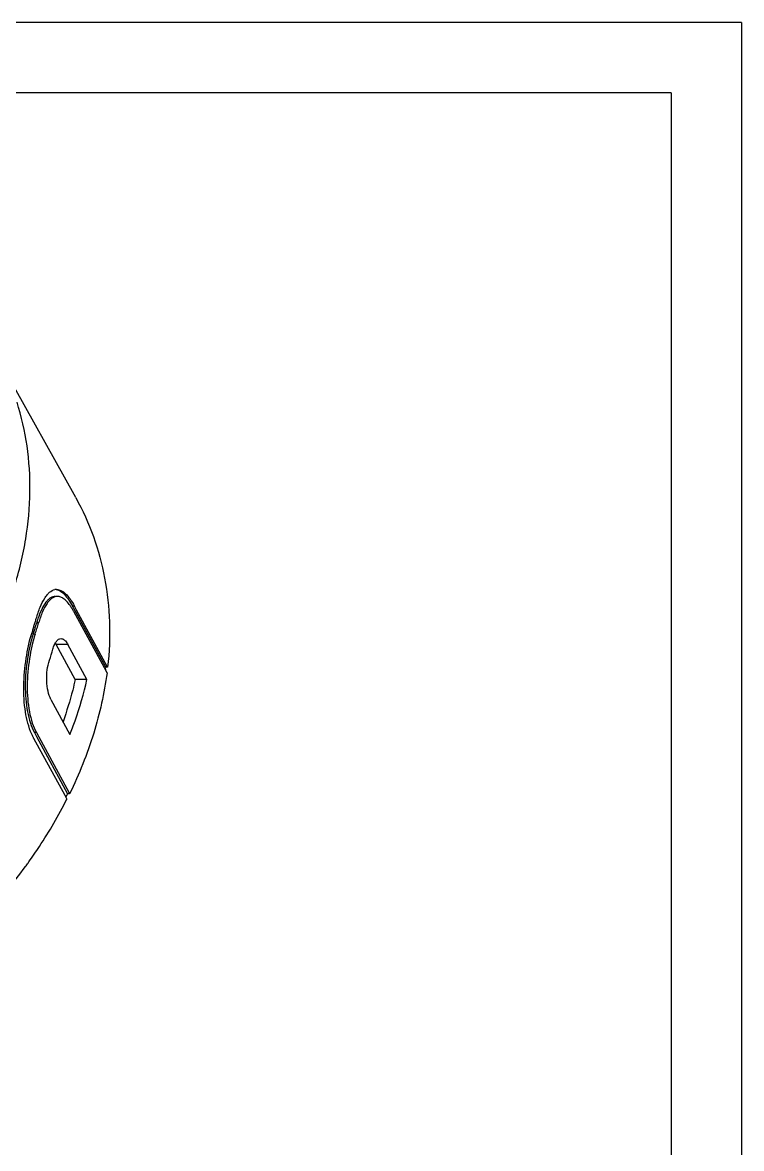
# Model space of a CAD drawing. Header units: inches. Extents: x -50 to 790, y -10 to 584.
# Drawn here: x 687.6 to 790, y 423.6 to 584 of the extents above; entities that cross this region are included whole.
import ezdxf

# ---------------------------------------------------------------- set-up
doc = ezdxf.new("R2010")
doc.units = ezdxf.units.IN
doc.header["$LTSCALE"] = 2
doc.header["$MEASUREMENT"] = 0
for name, color, linetype in [('1轮廓实线层', 7, 'Continuous'), ('2细线层', 4, 'Continuous'), ('图框层', 7, 'Continuous')]:
    doc.layers.add(name, color=color, linetype=linetype)

# ---------------------------------------------------------------- blocks, each defined once
blk = doc.blocks.new('ZwmFrameMain_A3^_^无分区图框^_^landscape')
at = {"layer": '1轮廓实线层'}
for q in [(0, 287), (390, 0)]:
    blk.add_line((390, 287), q, dxfattribs=at)
at = {"layer": '2细线层'}
for q in [(-25, 292), (395, -5)]:
    blk.add_line((395, 292), q, dxfattribs=at)
blk = doc.blocks.new('zw$D252')
at = {"color": 7, "linetype": 'Continuous'}
for p, q in [((142.24, 89.66), (132.15, 107.84)), ((142.06, 74.21), (141.78, 74.21)), ((142.15, 73.53), (141.78, 74.21)), ((142.37, 73.64), (142.06, 74.21)), ((146.33, 65.41), (141.97, 73.43)), ((146.51, 65.51), (142.15, 73.53)), ((146.73, 65.63), (142.37, 73.64)), ((136.95, 71.81), (136.68, 71.81)), ((136.47, 70.24), (136.19, 70.24)), ((141.14, 68.73), (139.48, 68.73)), ((142.17, 63.75), (139.48, 68.73)), ((143.84, 63.75), (141.14, 68.73)), ((146.7, 64.72), (146.33, 65.41)), ((146.48, 65.25), (146.47, 65.15)), ((146.79, 65.51), (146.51, 65.51)), ((146.79, 65.51), (146.73, 65.63)), ((143.84, 63.75), (142.17, 63.75)), ((138.72, 60.89), (141.42, 55.92)), ((136.65, 56.19), (136.37, 56.19)), ((136.37, 56.19), (136.67, 55.64)), ((136.65, 56.19), (141.31, 47.61)), ((136.25, 55.41), (140.68, 47.27)), ((136.67, 55.64), (141.09, 47.49)), ((140.68, 47.27), (140.98, 46.71)), ((141.37, 47.49), (141.09, 47.49)), ((141.31, 47.61), (141.37, 47.49))]:
    blk.add_line(p, q, dxfattribs=at)
for centre, radius, start, end in [((139.51, 75.34), 1.25, 90.0348, 101.7157), ((134.98, 69.75), 7.89, 32.4209, 33.5464), ((84.71, 87.62), 54.08, 343.1145, 343.6918), ((152.26, 67.26), 16.23, 161.623, 163.7356), ((155.81, 64.47), 20.69, 161.9823, 163.3292), ((83.62, 87.96), 55.22, 341.9709, 342.2556), ((83.98, 87.84), 54.84, 342.2552, 342.8272), ((84.13, 87.19), 54.75, 342.2534, 342.5684), ((84.37, 87.12), 54.5, 342.5685, 342.8275), ((84.35, 87.73), 54.46, 342.8275, 343.1148), ((84.6, 87.05), 54.26, 342.8275, 343.1159), ((84.17, 87.27), 55, 341.9704, 342.8266), ((84.86, 86.97), 53.99, 343.1159, 343.4405), ((85.1, 86.9), 53.74, 343.4406, 343.6954), ((84.9, 87.04), 54.24, 342.8266, 343.6908), ((156.93, 64.12), 21.87, 163.3182, 163.5038), ((83.87, 87.28), 55.02, 341.9677, 342.2534), ((86.41, 83.47), 54.78, 341.97, 343.6852), ((99.85, 70.66), 46.95, 353.3812, 353.7016), ((83.23, 75.89), 64.45, 333.3493, 333.6021), ((83.49, 75.76), 64.17, 333.6021, 333.8623), ((73.71, 81.76), 75.9, 323.9715, 324.4268), ((74.03, 81.53), 75.5, 324.427, 324.5949)]:
    blk.add_arc(centre, radius, start, end, dxfattribs=at)
for points, knots in [([(133.5, 76.95), (134.19, 79.19), (135.27, 83.67), (135.89, 90.43), (135.49, 97), (134.52, 101.22), (133.88, 103.25)], [0, 0, 0, 0, 0.262954, 0.515998, 0.760871, 1, 1, 1, 1]), ([(142.24, 89.66), (143.23, 87.88), (144.92, 84.15), (146.53, 78.17), (147.21, 71.9), (147.03, 67.65), (146.79, 65.51)], [0, 0, 0, 0, 0.244126, 0.490338, 0.741485, 1, 1, 1, 1]), ([(136.62, 72.43), (136.78, 72.98), (137.11, 73.98), (137.65, 75.11), (138.14, 75.8), (138.58, 76.27), (138.99, 76.51), (139.26, 76.57)], [0, 0, 0, 0, 0.339832, 0.618888, 0.734533, 0.835086, 1, 1, 1, 1]), ([(139.35, 75.59), (139.23, 75.59), (138.99, 75.56), (138.63, 75.39), (138.3, 75.12), (137.84, 74.59), (137.33, 73.67), (137.01, 72.84), (136.85, 72.38)], [0, 0, 0, 0, 0.082674, 0.170696, 0.269597, 0.382868, 0.658313, 1, 1, 1, 1]), ([(139.63, 75.59), (139.5, 75.59), (139.23, 75.55), (138.85, 75.35), (138.48, 75.02), (137.99, 74.39), (137.44, 73.31), (137.11, 72.35), (136.95, 71.81)], [0, 0, 0, 0, 0.079326, 0.164823, 0.262485, 0.375802, 0.654263, 1, 1, 1, 1]), ([(139.48, 76.57), (139.93, 76.48), (140.58, 75.98), (141.26, 75.11), (141.61, 74.53), (141.78, 74.21)], [0, 0, 0, 0, 0.402575, 0.675883, 1, 1, 1, 1]), ([(139.51, 76.59), (139.73, 76.59), (140.21, 76.46), (140.86, 75.96), (141.49, 75.19), (141.87, 74.56), (142.06, 74.21)], [0, 0, 0, 0, 0.17881, 0.396266, 0.668992, 1, 1, 1, 1]), ([(141.56, 74.11), (141.41, 74.34), (141.12, 74.73), (140.63, 75.21), (140.14, 75.52), (139.79, 75.59), (139.63, 75.59)], [0, 0, 0, 0, 0.317497, 0.584348, 0.806804, 1, 1, 1, 1]), ([(141.97, 73.43), (141.94, 73.48), (141.84, 73.66), (141.73, 73.85), (141.64, 73.98)], [0, 0, 0, 0, 0.258449, 1, 1, 1, 1]), ([(135.97, 55.99), (135.53, 56.99), (134.94, 59.29), (134.76, 62.94), (135.09, 66.7), (135.62, 69.17), (135.97, 70.33)], [0, 0, 0, 0, 0.223845, 0.481988, 0.750346, 1, 1, 1, 1]), ([(136.19, 70.24), (135.82, 69.11), (135.28, 66.67), (134.95, 62.95), (135.17, 59.83), (135.72, 57.6), (136.13, 56.63), (136.37, 56.19)], [0, 0, 0, 0, 0.248612, 0.520466, 0.780332, 0.896528, 1, 1, 1, 1]), ([(136.47, 70.24), (136.1, 69.11), (135.56, 66.67), (135.23, 62.95), (135.45, 59.83), (136, 57.6), (136.41, 56.63), (136.65, 56.19)], [0, 0, 0, 0, 0.248601, 0.520451, 0.780325, 0.896526, 1, 1, 1, 1]), ([(138.98, 68.08), (139.04, 68.3), (139.18, 68.69), (139.45, 69.17), (139.76, 69.5), (140.02, 69.59), (140.14, 69.59)], [0, 0, 0, 0, 0.336049, 0.611087, 0.825718, 1, 1, 1, 1]), ([(139.48, 68.73), (139.46, 68.75), (139.42, 68.83), (139.38, 68.9), (139.34, 68.96)], [0, 0, 0, 0, 0.258186, 1, 1, 1, 1]), ([(140.14, 69.59), (140.23, 69.59), (140.48, 69.53), (140.84, 69.23), (141.04, 68.91), (141.14, 68.73)], [0, 0, 0, 0, 0.191639, 0.540571, 1, 1, 1, 1]), ([(138.72, 60.89), (138.52, 61.26), (138.23, 62.15), (138.07, 63.59), (138.15, 65.08), (138.34, 66.06), (138.49, 66.51)], [0, 0, 0, 0, 0.220193, 0.481035, 0.752392, 1, 1, 1, 1]), ([(146.7, 64.72), (146.32, 61.81), (145, 55.89), (142.73, 50.27), (141.37, 47.49)], [0, 0, 0, 0, 0.487401, 1, 1, 1, 1]), ([(142.17, 63.75), (142.06, 63.25), (141.57, 61.23), (140.96, 59.23), (140.44, 57.75)], [0, 0, 0, 0, 0.246688, 1, 1, 1, 1]), ([(141.42, 55.92), (141.67, 56.57), (142.62, 59.13), (143.39, 61.77), (143.84, 63.75)], [0, 0, 0, 0, 0.254416, 1, 1, 1, 1]), ([(136.25, 55.41), (136.23, 55.46), (136.13, 55.65), (136.03, 55.84), (135.97, 55.99)], [0, 0, 0, 0, 0.244559, 1, 1, 1, 1]), ([(135.57, 37.79), (136.08, 38.51), (138.05, 41.38), (139.81, 44.39), (140.98, 46.71)], [0, 0, 0, 0, 0.254645, 1, 1, 1, 1]), ([(127.48, 28.13), (128.17, 28.85), (130.87, 31.7), (133.36, 34.75), (135.09, 37.12)], [0, 0, 0, 0, 0.253929, 1, 1, 1, 1])]:
    blk.add_open_spline(points, degree=3, knots=knots, dxfattribs=at)

msp = doc.modelspace()

# ---------------------------------------------------------------- block references
msp.add_blockref('zw$D252', (552.89, 426.67))
at = {"layer": '图框层', "xscale": 2, "yscale": 2, "zscale": 2}
msp.add_blockref('ZwmFrameMain_A3^_^无分区图框^_^landscape', (0, 0), dxfattribs=at)

doc.saveas('drawing.dxf')
